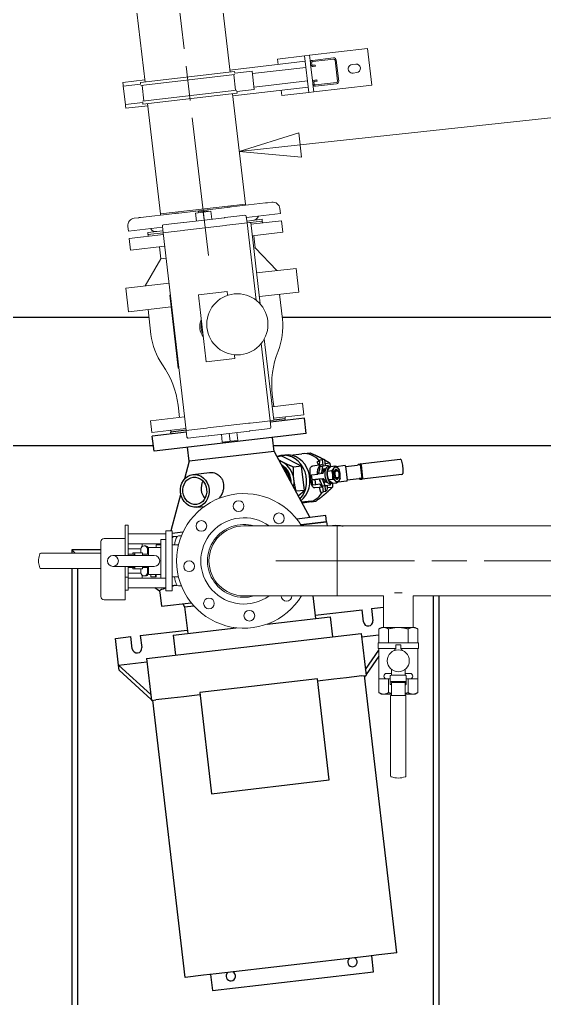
# Model space of a CAD drawing. Header units: millimetres. Extents: x -4172 to 126100, y -2 to 142133.
# Drawn here: x 91420 to 93562, y 7198 to 11197 of the extents above; entities that cross this region are included whole.
import ezdxf

# ---------------------------------------------------------------- set-up
doc = ezdxf.new("R2010")
doc.units = ezdxf.units.MM
doc.header["$LTSCALE"] = 100
doc.linetypes.add('CHAIN', pattern=[0.3543, 0.2362, -0.0295, 0.0591, -0.0295])
doc.layers.add('P_Biomass (BM)', color=150, linetype='Continuous', lineweight=18, true_color=0x007fff)
doc.layers.add('Symbol', color=7, linetype='Continuous', lineweight=18)
doc.layers.add('Visible', color=7, linetype='Continuous', lineweight=25)

# ---------------------------------------------------------------- blocks, each defined once
blk = doc.blocks.new('Balloon49')
at = {"layer": 'Symbol'}
for p, q in [((925.648, 106.845), (995.321, 114.383)), ((925.595, 107.342), (923.163, 106.576)), ((925.702, 106.348), (925.595, 107.342)), ((925.648, 106.845), (923.163, 106.576)), ((923.163, 106.576), (925.702, 106.348))]:
    blk.add_line(p, q, dxfattribs=at)
at = {"layer": 'Symbol', "flags": 128}
blk.add_lwpolyline([(925.595, 107.342), (923.163, 106.576), (925.702, 106.348), (925.595, 107.342)], dxfattribs=at)
at = {"layer": 'Symbol'}
blk.add_solid([(925.595, 107.342), (923.163, 106.576), (925.702, 106.348), (925.595, 107.342)], dxfattribs=at)

msp = doc.modelspace()

# ---------------------------------------------------------------- linework, layer by layer
at = {"layer": 'P_Biomass (BM)', "linetype": 'CHAIN', "ltscale": 23.990969}
for p, q in [((92025.98, 11639.68), (92196.79, 10174.6)), ((92465.47, 8985.16), (97315, 8985.16))]:
    msp.add_line(p, q, dxfattribs=at)
at = {"layer": 'P_Biomass (BM)'}
for p, q in [((92228.38, 11411.58), (92278.47, 10981.99)), ((91881.48, 11371.14), (91931.56, 10941.55)), ((92839.59, 11078.25), (92603.07, 11050.67)), ((92856.96, 10929.26), (92839.59, 11078.25)), ((92583.21, 11048.35), (92472.08, 11035.4)), ((92603.07, 11050.67), (92583.21, 11048.35)), ((92600.58, 10899.36), (92583.21, 11048.35)), ((92606.76, 11019.01), (92603.07, 11050.67)), ((92701.21, 11040.09), (92615.54, 11030.1)), ((92585.74, 11026.63), (92277.45, 10990.68)), ((92588.66, 11001.55), (92370.14, 10976.07)), ((92472.08, 11035.4), (92474.62, 11013.67)), ((92606.76, 11019.01), (92607.37, 11013.8)), ((92616.14, 10938.56), (92607.37, 11013.8)), ((92612.34, 11014.37), (92611.73, 11019.59)), ((92616.12, 11025.13), (92701.79, 11035.12)), ((92626.57, 11011), (92617.88, 11009.99)), ((92618.46, 11005.02), (92627.15, 11006.03)), ((92627.15, 11006.03), (92626.57, 11011)), ((92707.33, 11030.74), (92717.32, 10945.07)), ((92722.29, 10945.65), (92712.3, 11031.31)), ((92776.72, 11013.03), (92791.62, 11014.77)), ((91912.86, 10939.37), (92297.17, 10984.17)), ((91914.5, 10926.97), (92298.42, 10971.73)), ((92300.83, 10907.83), (92293.44, 10971.15)), ((92297.9, 10977.97), (92297.17, 10984.17)), ((92368.96, 10986.25), (92297.7, 10977.94)), ((92377.79, 10910.51), (92368.96, 10986.25)), ((92795.68, 10980), (92780.78, 10978.26)), ((91930.55, 10950.24), (91840.78, 10939.77)), ((91840.78, 10939.77), (91841.94, 10929.84)), ((91842.52, 10924.87), (91841.94, 10929.84)), ((91913.78, 10933.18), (91842.52, 10924.87)), ((91842.52, 10924.87), (91851.35, 10849.14)), ((91912.86, 10939.37), (91913.58, 10933.16)), ((91926.86, 10864.23), (91919.48, 10927.55)), ((92598.04, 10921.09), (92289.76, 10885.15)), ((92595.12, 10946.17), (92376.6, 10920.69)), ((92616.14, 10938.56), (92616.75, 10933.34)), ((92620.44, 10901.68), (92616.75, 10933.34)), ((92620.44, 10901.68), (92856.96, 10929.26)), ((92621.72, 10933.92), (92621.11, 10939.13)), ((92633.61, 10950.66), (92624.92, 10949.65)), ((92625.5, 10944.68), (92634.19, 10945.69)), ((92712.93, 10939.52), (92627.26, 10929.53)), ((92627.84, 10924.57), (92713.51, 10934.55)), ((92634.19, 10945.69), (92633.61, 10950.66)), ((91921.88, 10863.65), (92305.81, 10908.41)), ((91923.14, 10851.21), (92307.45, 10896.02)), ((92288.74, 10893.84), (92341.29, 10443.14)), ((92306.53, 10902.21), (92377.79, 10910.51)), ((92307.45, 10896.02), (92306.73, 10902.23)), ((92486.92, 10908.14), (92489.45, 10886.41)), ((92489.45, 10886.41), (92600.58, 10899.36)), ((92620.44, 10901.68), (92600.58, 10899.36)), ((91851.35, 10849.14), (91922.61, 10857.44)), ((91851.93, 10844.17), (91851.35, 10849.14)), ((91851.93, 10844.17), (91853.09, 10834.24)), ((91942.86, 10844.7), (91853.09, 10834.24)), ((91922.41, 10857.42), (91923.14, 10851.21)), ((91941.84, 10853.39), (91994.39, 10402.7)), ((92341.29, 10443.14), (91994.39, 10402.7)), ((91994.39, 10402.7), (92341.29, 10443.14)), ((92424.03, 10447.76), (92284.18, 10431.45)), ((92341.87, 10438.18), (92341.29, 10443.14)), ((92424.03, 10447.76), (92431.02, 10448.57)), ((92449.02, 10450.67), (92431.02, 10448.57)), ((92052.66, 10404.46), (91912.81, 10388.15)), ((91994.97, 10397.73), (91994.39, 10402.7)), ((92052.66, 10404.46), (92069.53, 10406.42)), ((92267.31, 10429.48), (92069.53, 10406.42)), ((92137.95, 10406.22), (92169.36, 10409.88)), ((92141.71, 10373.94), (92137.95, 10406.22)), ((92188.79, 10415.92), (92149.06, 10411.29)), ((92149.49, 10407.57), (92149.06, 10411.29)), ((92169.36, 10409.88), (92200.77, 10413.55)), ((92173.12, 10377.6), (92169.36, 10409.88)), ((92189.23, 10412.2), (92188.79, 10415.92)), ((92204.54, 10381.26), (92200.77, 10413.55)), ((92267.31, 10429.48), (92284.18, 10431.45)), ((92484.61, 10404.48), (92345.55, 10388.27)), ((92484.61, 10404.48), (92482.29, 10424.34)), ((91905.82, 10387.34), (91887.82, 10385.24)), ((91905.82, 10387.34), (91912.81, 10388.15)), ((92006.75, 10358.2), (92039.24, 10361.99)), ((92088.31, 10367.71), (92039.24, 10361.99)), ((92088.31, 10367.71), (92090.44, 10367.96)), ((92255.81, 10387.24), (92090.44, 10367.96)), ((92255.81, 10387.24), (92257.94, 10387.49)), ((92307, 10393.21), (92257.94, 10387.49)), ((92265.91, 10356.2), (92314.97, 10361.92)), ((92265.91, 10356.2), (92314.97, 10361.92)), ((92307, 10393.21), (92339.5, 10397)), ((92348.17, 10365.79), (92314.97, 10361.92)), ((92348.17, 10365.79), (92314.97, 10361.92)), ((92348.17, 10365.79), (92345.04, 10392.61)), ((92409.37, 10380.61), (92347.29, 10373.37)), ((92410.23, 10373.16), (92348.15, 10365.92)), ((92348.17, 10365.79), (92358.53, 10367)), ((92348.17, 10365.79), (92384.92, 10050.57)), ((92358.53, 10367), (92363.07, 10367.53)), ((92401.87, 10034.76), (92363.07, 10367.53)), ((92363.92, 10360.21), (92488.08, 10374.68)), ((92407.75, 10372.87), (92412.92, 10365.92)), ((92410.23, 10373.16), (92409.37, 10380.61)), ((92488.08, 10374.68), (92493.58, 10327.5)), ((91863.81, 10332.1), (91861.5, 10351.97)), ((92002.87, 10348.31), (91863.81, 10332.1)), ((91867.29, 10302.3), (92006.34, 10318.52)), ((91945.88, 10319.02), (91942.45, 10311.07)), ((92004.61, 10333.41), (91942.53, 10326.18)), ((91943.4, 10318.73), (91942.53, 10326.18)), ((92005.48, 10325.96), (91943.4, 10318.73)), ((92005.49, 10325.84), (92002.36, 10352.66)), ((92038.69, 10329.71), (92005.49, 10325.84)), ((92038.69, 10329.71), (92005.49, 10325.84)), ((92005.49, 10325.84), (92099.7, 9517.81)), ((92038.69, 10329.71), (92087.75, 10335.43)), ((92038.69, 10329.71), (92087.75, 10335.43)), ((92087.75, 10335.43), (92094.15, 10336.18)), ((92094.15, 10336.18), (92087.75, 10335.43)), ((92094.15, 10336.18), (92259.51, 10355.46)), ((92094.15, 10336.18), (92259.51, 10355.46)), ((92259.51, 10355.46), (92265.91, 10356.2)), ((92265.91, 10356.2), (92259.51, 10355.46)), ((92369.42, 10313.03), (92493.58, 10327.5)), ((91867.29, 10302.3), (91872.79, 10255.12)), ((92375.63, 10313.75), (92381.42, 10264.09)), ((91872.79, 10255.12), (92011.85, 10271.33)), ((91990.74, 10268.87), (91996.53, 10219.21)), ((92375.21, 10263.36), (92381.42, 10264.09)), ((92381.42, 10264.09), (92469.03, 10171.11)), ((91996.53, 10219.21), (91932.66, 10108.57)), ((91996.53, 10219.21), (92017.64, 10221.67)), ((92387.08, 10161.55), (92548.49, 10180.37)), ((92548.49, 10180.37), (92559.78, 10083.53)), ((91853.2, 10099.31), (92029.51, 10119.86)), ((91853.2, 10099.31), (91864.49, 10002.46)), ((92149.66, 10071.58), (92266.37, 10085.18)), ((92267.81, 10072.77), (92266.37, 10085.18)), ((92398.37, 10064.71), (92559.78, 10083.53)), ((92032.74, 10070.53), (92035.22, 10070.82)), ((92067.48, 9772.55), (92032.74, 10070.53)), ((92149.66, 10071.58), (92151.1, 10059.16)), ((92180.05, 9810.84), (92151.1, 10059.16)), ((92267.81, 10072.77), (92268.14, 10069.97)), ((92480.32, 10074.26), (92492.12, 9973.07)), ((91864.49, 10002.46), (92038.31, 10022.73)), ((91943.95, 10011.73), (91955.75, 9910.54)), ((92457.28, 9559.5), (92418.48, 9892.28)), ((92405.63, 9872.99), (92442.38, 9557.77)), ((92180.05, 9810.84), (92181.5, 9798.43)), ((92181.5, 9798.43), (92298.21, 9812.03)), ((92296.44, 9827.24), (92296.76, 9824.45)), ((92298.21, 9812.03), (92296.76, 9824.45)), ((92069.97, 9772.84), (92067.48, 9772.55)), ((92451.19, 9665.64), (92456.98, 9615.98)), ((92066.3, 9620.76), (92072.09, 9571.1)), ((92450.78, 9615.25), (92574.94, 9629.73)), ((92574.94, 9629.73), (92580.44, 9582.55)), ((91954.14, 9557.35), (92093.2, 9573.56)), ((92409.18, 9553.9), (92442.38, 9557.77)), ((92409.18, 9553.9), (92442.38, 9557.77)), ((92442.38, 9557.77), (92452.74, 9558.98)), ((92442.38, 9557.77), (92445.5, 9530.95)), ((92457.28, 9559.5), (92452.74, 9558.98)), ((92456.28, 9568.07), (92580.44, 9582.55)), ((92501.84, 9565.83), (92505.28, 9573.78)), ((91954.14, 9557.35), (91959.64, 9510.17)), ((91959.64, 9510.17), (92098.7, 9526.38)), ((92039.97, 9511.98), (92034.8, 9518.93)), ((92099.7, 9517.81), (92132.89, 9521.68)), ((92099.7, 9517.81), (92132.89, 9521.68)), ((92099.7, 9517.81), (92102.83, 9491)), ((92181.96, 9527.4), (92132.89, 9521.68)), ((92181.96, 9527.4), (92132.89, 9521.68)), ((92188.35, 9528.15), (92181.96, 9527.4)), ((92181.96, 9527.4), (92188.35, 9528.15)), ((92353.72, 9547.43), (92188.35, 9528.15)), ((92353.72, 9547.43), (92188.35, 9528.15)), ((92360.12, 9548.18), (92353.72, 9547.43)), ((92353.72, 9547.43), (92360.12, 9548.18)), ((92359.56, 9515.89), (92408.62, 9521.61)), ((92409.18, 9553.9), (92360.12, 9548.18)), ((92409.18, 9553.9), (92360.12, 9548.18)), ((92441.12, 9525.4), (92408.62, 9521.61)), ((92140.86, 9490.4), (92108.37, 9486.61)), ((92140.86, 9490.4), (92189.93, 9496.12)), ((92192.06, 9496.37), (92189.93, 9496.12)), ((92192.06, 9496.37), (92357.43, 9515.65)), ((92243.33, 9502.34), (92247.1, 9470.06)), ((92274.74, 9506.01), (92278.51, 9473.72)), ((92306.16, 9509.67), (92309.92, 9477.39)), ((92359.56, 9515.89), (92357.43, 9515.65)), ((92247.1, 9470.06), (92278.51, 9473.72)), ((92259.08, 9467.68), (92258.64, 9471.41)), ((92298.81, 9472.32), (92259.08, 9467.68)), ((92278.51, 9473.72), (92309.92, 9477.39)), ((92298.81, 9472.32), (92298.37, 9476.04)), ((91850.47, 9074.23), (91850.47, 9131)), ((91862.97, 9131), (91850.47, 9131)), ((91862.97, 9007.66), (91862.97, 9131)), ((92715.47, 9128.03), (92335.47, 9128.03)), ((92715.47, 9128.03), (92335.47, 9128.03)), ((92715.47, 9128.03), (94721.1, 9128.03)), ((92715.47, 9128.03), (92715.47, 8842.28)), ((92016.72, 9095.32), (91862.97, 9095.32)), ((92016.72, 8862.66), (92016.72, 9107.66)), ((92016.72, 9107.66), (92041.72, 9107.66)), ((92041.72, 8862.66), (92041.72, 9107.66)), ((92041.72, 9085.16), (92043.36, 9085.16)), ((92043.36, 9080.42), (92041.72, 9080.42)), ((92043.36, 9085.16), (92049.66, 9085.16)), ((92043.36, 9080.42), (92043.36, 9085.16)), ((92063.24, 9085.16), (92049.66, 9085.16)), ((92080.29, 9087.66), (92067.9, 9087.66)), ((91751.72, 8839.07), (91751.72, 9064.07)), ((91850.47, 9076.57), (91764.22, 9076.57)), ((91850.47, 9074.23), (91850.47, 9007.66)), ((91995.47, 9055.32), (91862.97, 9055.32)), ((91932.7, 9046.66), (91927.81, 9046.66)), ((91945.47, 9007.66), (91945.47, 9040.16)), ((91945.47, 9040.16), (91995.47, 9040.16)), ((91976.87, 9050.24), (91995.47, 9050.24)), ((91976.87, 9050.24), (91976.87, 9040.16)), ((91995.47, 8915), (91995.47, 9072.66)), ((91995.47, 9072.66), (92016.72, 9072.66)), ((92041.72, 9050.16), (92068.26, 9050.16)), ((91506.11, 9016.41), (91751.72, 9016.41)), ((91815.11, 9007.66), (91800.47, 9007.66)), ((91954.58, 9007.66), (91815.11, 9007.66)), ((91914.3, 9034.96), (91862.97, 9034.96)), ((91887.7, 9012.66), (91862.97, 9012.66)), ((91880.89, 9012.66), (91880.89, 9013.91)), ((91882.93, 9017.66), (91888.39, 9017.66)), ((91887.7, 9012.66), (91887.7, 9007.66)), ((91888.39, 9017.66), (91919.82, 9017.66)), ((91890.43, 9007.66), (91890.43, 9013.91)), ((91914.11, 9032.66), (91914.11, 9017.66)), ((91921.86, 9007.66), (91921.86, 9013.91)), ((91924.78, 9012.66), (91921.86, 9012.66)), ((91945.47, 9012.66), (91924.78, 9012.66)), ((91941.5, 9012.66), (91941.5, 9032.66)), ((91969.22, 9007.66), (91954.58, 9007.66)), ((91800.47, 8962.66), (91815.11, 8962.66)), ((91954.58, 8962.66), (91815.11, 8962.66)), ((91850.47, 8918.87), (91850.47, 8962.66)), ((91862.97, 8918.87), (91862.97, 8962.66)), ((91887.7, 8962.66), (91887.7, 8957.66)), ((91890.43, 8956.41), (91890.43, 8962.66)), ((91921.86, 8956.41), (91921.86, 8962.66)), ((91945.47, 8930.16), (91945.47, 8962.66)), ((91954.58, 8962.66), (91969.22, 8962.66)), ((91751.72, 8953.91), (91506.11, 8953.91)), ((91850.47, 8865.83), (91850.47, 8918.87)), ((91862.97, 8918.87), (91850.47, 8918.87)), ((91887.7, 8957.66), (91862.97, 8957.66)), ((91914.3, 8935.36), (91862.97, 8935.36)), ((91862.97, 8865.83), (91862.97, 8918.87)), ((91880.89, 8956.41), (91880.89, 8957.66)), ((91882.93, 8952.66), (91888.39, 8952.66)), ((91919.82, 8952.66), (91888.39, 8952.66)), ((91914.11, 8952.66), (91914.11, 8937.66)), ((91924.78, 8957.66), (91921.86, 8957.66)), ((91945.47, 8957.66), (91924.78, 8957.66)), ((91932.7, 8923.66), (91927.81, 8923.66)), ((91941.5, 8937.66), (91941.5, 8957.66)), ((91945.47, 8930.16), (91995.47, 8930.16)), ((91954.86, 8930.16), (91954.86, 8920.01)), ((91954.86, 8920.01), (91974.42, 8920.01)), ((91974.42, 8930.16), (91974.42, 8920.01)), ((91974.42, 8920.01), (91977.3, 8920.01)), ((91977.3, 8920.01), (91977.71, 8930.16)), ((92041.72, 8920.16), (92068.26, 8920.16)), ((92016.72, 8915), (91862.97, 8915)), ((92063.24, 8885.16), (92041.72, 8885.16)), ((92080.29, 8882.66), (92067.9, 8882.66)), ((91850.47, 8865.83), (91850.47, 8826.57)), ((91862.97, 8865.83), (91850.47, 8865.83)), ((92016.72, 8875), (91862.97, 8875)), ((92041.72, 8862.66), (92016.72, 8862.66)), ((92335.47, 8842.28), (92715.47, 8842.28)), ((92335.47, 8842.28), (92715.47, 8842.28)), ((92715.47, 8842.28), (92905.1, 8842.28)), ((92905.1, 8842.28), (92905.1, 8713.28)), ((92950.32, 8854.78), (92980.62, 8854.78)), ((93025.85, 8842.28), (93772.35, 8842.28)), ((93025.85, 8842.28), (93025.85, 8713.28)), ((91850.47, 8826.57), (91764.22, 8826.57)), ((92896.72, 8713.28), (92886.08, 8707.14)), ((92886.08, 8650.78), (92886.08, 8707.14)), ((92896.72, 8713.28), (92905.93, 8713.28)), ((92905.93, 8713.28), (92965.47, 8713.28)), ((92925.78, 8650.78), (92925.78, 8707.14)), ((92965.47, 8713.28), (93025.01, 8713.28)), ((93005.16, 8650.78), (93005.16, 8707.14)), ((93025.01, 8713.28), (93034.22, 8713.28)), ((93034.22, 8713.28), (93044.86, 8707.14)), ((93044.86, 8650.78), (93044.86, 8707.14)), ((92882.97, 8650.78), (93047.97, 8650.78)), ((92882.97, 8650.78), (92882.97, 8627.03)), ((92955.47, 8642.03), (92955.47, 8627.03)), ((92955.47, 8642.03), (92975.47, 8642.03)), ((92975.47, 8627.03), (92975.47, 8642.03)), ((93047.97, 8650.78), (93047.97, 8627.03)), ((92882.97, 8627.03), (92955.47, 8627.03)), ((92885.47, 8627.03), (92885.47, 8503.28)), ((92948.38, 8618.66), (92955.47, 8627.03)), ((92975.47, 8627.03), (92982.56, 8618.66)), ((92975.47, 8627.03), (93047.97, 8627.03)), ((93045.47, 8627.03), (93045.47, 8503.28)), ((92937.97, 8525.78), (92917.97, 8525.78)), ((92994.22, 8518.37), (92936.72, 8518.37)), ((92937.97, 8541.41), (92937.97, 8520.14)), ((92937.97, 8520.14), (92937.97, 8518.37)), ((92992.97, 8541.41), (92992.97, 8520.14)), ((93012.97, 8525.78), (92992.97, 8525.78)), ((92992.97, 8520.14), (92992.97, 8518.37)), ((92917.97, 8503.28), (92885.47, 8503.28)), ((92886.08, 8503.28), (92886.08, 8446.92)), ((92917.97, 8503.28), (92932.97, 8503.28)), ((92925.78, 8503.28), (92925.78, 8446.92)), ((92932.97, 8489.2), (92932.97, 8515.72)), ((92932.97, 8482.13), (92932.97, 8489.2)), ((92994.22, 8491.86), (92936.72, 8491.86)), ((92937.97, 8479.48), (92936.72, 8479.48)), ((92937.97, 8488.32), (92992.97, 8488.32)), ((92937.97, 8488.32), (92937.97, 8451.43)), ((92992.97, 8488.32), (92992.97, 8451.43)), ((92994.22, 8479.48), (92992.97, 8479.48)), ((92997.97, 8515.72), (92997.97, 8489.2)), ((92997.97, 8503.28), (93012.97, 8503.28)), ((92997.97, 8482.13), (92997.97, 8489.2)), ((93005.16, 8503.28), (93005.16, 8446.92)), ((93045.47, 8503.28), (93012.97, 8503.28)), ((93044.86, 8503.28), (93044.86, 8446.92)), ((92896.72, 8440.78), (92886.08, 8446.92)), ((92896.72, 8440.78), (92905.93, 8440.78)), ((92905.93, 8440.78), (92937.97, 8440.78)), ((92937.97, 8440.82), (92937.97, 8451.43)), ((92937.97, 8440.82), (92937.97, 8435.82)), ((92992.97, 8440.82), (92992.97, 8451.43)), ((92992.97, 8440.82), (92992.97, 8435.82)), ((92992.97, 8440.78), (93025.01, 8440.78)), ((93025.01, 8440.78), (93034.22, 8440.78)), ((93034.22, 8440.78), (93044.86, 8446.92)), ((92934.22, 8107.01), (92934.22, 8435.82)), ((92937.97, 8435.82), (92934.22, 8435.82)), ((92992.97, 8435.82), (92937.97, 8435.82)), ((92996.72, 8435.82), (92992.97, 8435.82)), ((92996.72, 8435.82), (92996.72, 8107.01))]:
    msp.add_line(p, q, dxfattribs=at)
for centre, radius in [((92308.49, 9951.66), 125), ((92313.55, 9209.09), 21.87), ((92478.31, 9159), 21.87), ((92161.63, 9128), 21.87), ((91800.47, 8985.16), 22.5), ((92111.54, 8963.24), 21.87), ((92192.63, 8811.32), 21.87), ((92357.39, 8761.23), 21.87), ((92965.47, 8577.03), 45)]:
    msp.add_circle(centre, radius, dxfattribs=at)
for centre, radius, start, end in [((92702.36, 11030.16), 10, 6.65015, 96.65015), ((92616.69, 11020.17), 10, 96.65015, 186.65015), ((92617.3, 11014.95), 10, 186.65015, 276.65015), ((92616.69, 11020.17), 5, 96.65015, 186.65015), ((92617.3, 11014.95), 5, 186.65015, 276.65015), ((92702.36, 11030.16), 5, 6.65015, 96.65015), ((92778.75, 10995.65), 17.5, 96.65015, 276.65015), ((92793.65, 10997.38), 17.5, 276.65015, 96.65015), ((92626.08, 10939.71), 10, 96.65015, 186.65015), ((92626.68, 10934.5), 10, 186.65015, 276.65015), ((92626.08, 10939.71), 5, 96.65015, 186.65015), ((92626.68, 10934.5), 5, 186.65015, 276.65015), ((92712.35, 10944.49), 5, 276.65015, 6.65015), ((92712.35, 10944.49), 10, 276.65015, 6.65015), ((92452.49, 10420.87), 30, 6.65015, 96.65015), ((91891.29, 10355.44), 30, 96.65015, 186.65015), ((92007.33, 10353.24), 5, 96.65015, 186.65015), ((92340.08, 10392.03), 5, 6.65015, 96.65015), ((92368.93, 10403.58), 27.5, 276.65015, 339.61446), ((91976.59, 10357.83), 27.5, 213.68584, 276.65015), ((92223.93, 9941.8), 68.75, 155.35971, 217.9406), ((92223.93, 9941.8), 63.75, 163.80664, 209.49366), ((92223.93, 9941.8), 270, 338.18561, 6.65015), ((92223.93, 9941.8), 270, 186.65015, 215.11469), ((92809.52, 9707.42), 360.75, 158.18561, 186.65015), ((91707.98, 9578.99), 360.75, 6.65015, 35.11469), ((92440.54, 9530.37), 5, 276.65015, 6.65015), ((92107.79, 9491.57), 5, 186.65015, 276.65015), ((92335.47, 8985.16), 275, 31.30177, 328.69823), ((92335.47, 8985.16), 176.25, 54.15834, 305.84166), ((92335.47, 8985.16), 148.75, 73.84329, 286.15671), ((92335.47, 8985.16), 142.87, 90, 270), ((92335.47, 8985.16), 142.87, 90, 270), ((91764.22, 9064.07), 12.5, 90, 180), ((91506.11, 9012.66), 3.75, 89.99987, 158.33782), ((91969.22, 8985.16), 22.5, 270, 90), ((91506.11, 8957.66), 3.75, 201.66192, 269.99987), ((91764.22, 8839.07), 12.5, 180, 270), ((92509.31, 8842.32), 21.87, 180.08889, 359.91111), ((92917.97, 8514.53), 11.25, 90, 270), ((93012.97, 8514.53), 11.25, 270, 90), ((92937.97, 8107.01), 3.75, 180, 247.90377), ((92965.47, 8174.75), 76.86, 247.90377, 292.09623), ((92992.97, 8107.01), 3.75, 292.09623, 0)]:
    msp.add_arc(centre, radius, start, end, dxfattribs=at)
for centre, major_axis, ratio, start_param, end_param in [((92049.66, 8985.16), (0, 100), 0.2070786, 0, 0.3090957), ((92067.9, 8985.16), (0, 102.5), 0.2070786, 0, 0.8839004), ((91927.81, 9032.66), (0, 14), 0.9783243, 4.712389, 7.8539816), ((91935.34, 8985.16), (0, -100), 0.2070786, 3.9348142, 4.0973695), ((91882.93, 9013.91), (0, 3.75), 0.545353, 0, 1.5707963), ((91888.39, 9013.91), (0, 3.75), 0.545353, 4.712389, 6.2831853), ((91919.82, 9013.91), (0, 3.75), 0.545353, 4.712389, 6.2831853), ((91962.73, 8985.16), (0, -100), 0.2070786, 4.2174249, 4.4337993), ((91882.93, 8956.41), (0, -3.75), 0.545353, 4.712389, 6.2831853), ((91888.39, 8956.41), (0, -3.75), 0.545353, 0, 1.5707963), ((91927.81, 8937.66), (0, -14), 0.9783243, 4.712389, 7.8539816), ((91935.34, 8985.16), (0, -100), 0.2070786, 5.3274084, 5.4899898), ((91919.82, 8956.41), (0, -3.75), 0.545353, 0, 1.5707963), ((91962.73, 8985.16), (0, -100), 0.2070786, 4.9909787, 5.207353), ((92067.9, 8985.16), (0, -102.5), 0.2070786, 5.399301, 6.2831853), ((92936.72, 8515.72), (-3.75, 0), 0.7071068, 4.712389, 6.2831853), ((92994.22, 8515.72), (3.75, 0), 0.7071068, 0, 1.5707963), ((92936.72, 8489.2), (-3.75, 0), 0.7071068, 4.712389, 6.2831853), ((92936.72, 8482.13), (-3.75, 0), 0.7071068, 0, 1.5707963), ((92994.22, 8489.2), (3.75, 0), 0.7071068, 0, 1.5707963), ((92994.22, 8482.13), (3.75, 0), 0.7071068, 4.712389, 6.2831853)]:
    msp.add_ellipse(centre, major_axis=major_axis, ratio=ratio, start_param=start_param, end_param=end_param, dxfattribs=at)
for points, knots in [([(92431.02, 10448.57), (92431.02, 10448.57), (92431.02, 10448.57), (92431.1, 10448.58), (92430.79, 10448.5), (92429.4, 10448.32), (92428.38, 10448.21), (92426.17, 10447.99), (92425.15, 10447.89), (92424.03, 10447.76)], [-2.35538518, -2.35538518, -2.35538518, -2.35538518, -2.34888191, -2.34888191, -2.04388778, -2.04388778, -1.75433311, -1.75433311, -1.56067003, -1.56067003, -1.56067003, -1.56067003]), ([(92069.53, 10406.42), (92069.48, 10406.42), (92069.43, 10406.41), (92066.96, 10406.12), (92064.56, 10405.8), (92060.05, 10405.25), (92057.98, 10405.02), (92054.85, 10404.7), (92053.7, 10404.58), (92052.66, 10404.46)], [-2.35538518, -2.35538518, -2.35538518, -2.35538518, -2.34888191, -2.34888191, -2.04388778, -2.04388778, -1.75433311, -1.75433311, -1.56067003, -1.56067003, -1.56067003, -1.56067003]), ([(92284.18, 10431.45), (92284.14, 10431.45), (92284.11, 10431.44), (92282.43, 10431.24), (92280.5, 10430.98), (92276.33, 10430.47), (92274.15, 10430.23), (92270.37, 10429.82), (92268.83, 10429.66), (92267.31, 10429.48)], [-2.3553859, -2.3553859, -2.3553859, -2.3553859, -2.34903119, -2.34903119, -2.04397145, -2.04397145, -1.75435964, -1.75435964, -1.56067004, -1.56067004, -1.56067004, -1.56067004]), ([(91912.81, 10388.15), (91912.77, 10388.15), (91912.74, 10388.14), (91910.94, 10387.93), (91909.46, 10387.72), (91907.26, 10387.44), (91906.51, 10387.36), (91905.86, 10387.32), (91905.76, 10387.33), (91905.82, 10387.34)], [-2.3553859, -2.3553859, -2.3553859, -2.3553859, -2.34903119, -2.34903119, -2.04397145, -2.04397145, -1.75435964, -1.75435964, -1.56067004, -1.56067004, -1.56067004, -1.56067004]), ([(91944.51, 9032.66), (91944.71, 9034.5), (91944.57, 9036.44), (91943.53, 9039.99), (91942.63, 9041.61), (91940.5, 9043.97), (91939.2, 9044.96), (91936.17, 9046.31), (91934.43, 9046.66), (91932.7, 9046.66)], [-0.92501443, -0.92501443, -0.92501443, -0.92501443, -0.67414736, -0.67414736, -0.42328028, -0.42328028, -0.21164014, -0.21164014, 0, 0, 0, 0]), ([(91502.63, 8956.28), (91501.17, 8959.94), (91500, 8963.71), (91498.23, 8971.4), (91497.63, 8975.31), (91497.04, 8983.18), (91497.04, 8987.14), (91497.63, 8995.01), (91498.23, 8998.93), (91500, 9006.61), (91501.17, 9010.39), (91502.63, 9014.05)], [5.89753338, 5.89753338, 5.89753338, 5.89753338, 6.05179415, 6.05179415, 6.20605492, 6.20605492, 6.36031569, 6.36031569, 6.51457646, 6.51457646, 6.66883724, 6.66883724, 6.66883724, 6.66883724]), ([(91944.51, 8937.66), (91944.71, 8935.82), (91944.57, 8933.88), (91943.53, 8930.33), (91942.63, 8928.71), (91940.5, 8926.34), (91939.2, 8925.36), (91936.17, 8924.01), (91934.43, 8923.66), (91932.7, 8923.66)], [-2.73692001, -2.73692001, -2.73692001, -2.73692001, -2.48605294, -2.48605294, -2.23518586, -2.23518586, -2.02354572, -2.02354572, -1.81190558, -1.81190558, -1.81190558, -1.81190558])]:
    msp.add_open_spline(points, degree=3, knots=knots, dxfattribs=at)
for points, weights in [([(92886.08, 8707.14), (92896.72, 8713.28), (92905.93, 8713.28)], [1.68820457608, 1.81878765449, 1.81878765449]), ([(92905.93, 8713.28), (92915.14, 8713.28), (92925.78, 8707.14)], [1.81878765449, 1.81878765449, 1.68820457608]), ([(92925.78, 8707.14), (92947.05, 8713.28), (92965.47, 8713.28)], [1.68820457608, 1.81878765449, 1.81878765449]), ([(92965.47, 8713.28), (92983.89, 8713.28), (93005.16, 8707.14)], [1.81878765449, 1.81878765449, 1.68820457608]), ([(93005.16, 8707.14), (93015.8, 8713.28), (93025.01, 8713.28)], [1.68820457608, 1.81878765449, 1.81878765449]), ([(93025.01, 8713.28), (93034.22, 8713.28), (93044.86, 8707.14)], [1.81878765449, 1.81878765449, 1.68820457608]), ([(92905.93, 8440.78), (92896.72, 8440.78), (92886.08, 8446.92)], [1.81878765449, 1.81878765449, 1.68820457608]), ([(92925.78, 8446.92), (92915.14, 8440.78), (92905.93, 8440.78)], [1.68820457608, 1.81878765449, 1.81878765449]), ([(92937.97, 8443.84), (92932.09, 8445.1), (92925.78, 8446.92)], [1.7513324904, 1.72493402919, 1.68820457608]), ([(93005.16, 8446.92), (92998.85, 8445.1), (92992.97, 8443.84)], [1.68820457608, 1.72493402919, 1.7513324904]), ([(93025.01, 8440.78), (93015.8, 8440.78), (93005.16, 8446.92)], [1.81878765449, 1.81878765449, 1.68820457608]), ([(93044.86, 8446.92), (93034.22, 8440.78), (93025.01, 8440.78)], [1.68820457608, 1.81878765449, 1.81878765449])]:
    msp.add_rational_spline(points, weights, degree=2, dxfattribs=at)
at = {"layer": 'Visible'}
for p, q in [((89256.48, 9980.54), (91947.59, 9980.54)), ((92491.25, 9980.54), (94320, 9980.54)), ((92582.17, 9567.65), (92443.12, 9551.44)), ((92504.33, 9566.12), (92457.15, 9560.62)), ((92505.2, 9558.67), (92504.33, 9566.12)), ((92589.41, 9505.57), (92582.17, 9567.65)), ((92099.57, 9518.93), (92037.49, 9511.69)), ((92100.44, 9511.48), (91961.38, 9495.27)), ((91968.62, 9433.19), (91961.38, 9495.27)), ((92589.41, 9505.57), (91968.62, 9433.19)), ((92038.36, 9504.24), (92037.49, 9511.69)), ((92459.12, 9432.49), (92452.46, 9489.6)), ((91966.01, 9455.54), (89385.47, 9455.54)), ((92112.22, 9392.04), (92105.56, 9449.16)), ((94320, 9455.54), (92456.44, 9455.54)), ((92459.12, 9432.49), (92112.22, 9392.04)), ((92459.12, 9432.49), (92604.24, 9162.48)), ((92490.71, 9413.11), (92470.79, 9410.79)), ((92490.37, 9416), (92504.15, 9417.6)), ((92570.66, 9372.3), (92490.71, 9413.11)), ((92523.79, 9417.38), (92571.73, 9422.97)), ((92579.53, 9423.47), (92605.2, 9426.46)), ((92655.97, 9397.7), (92644.02, 9396.31)), ((92665.91, 9398.86), (92655.97, 9397.7)), ((92658.51, 9375.93), (92655.97, 9397.7)), ((92668.82, 9373.88), (92665.91, 9398.86)), ((92809.84, 9381.51), (92973.14, 9400.55)), ((92112.22, 9392.04), (92093.05, 9320.26)), ((92570.66, 9372.3), (92537.24, 9368.4)), ((92582.2, 9273.37), (92570.66, 9372.3)), ((92652.1, 9376.96), (92614.94, 9372.63)), ((92637.07, 9391.82), (92643.83, 9392.61)), ((92645.51, 9371.16), (92640.38, 9340.36)), ((92644.02, 9396.31), (92642.96, 9375.9)), ((92645.51, 9371.16), (92656.26, 9372.41)), ((92650.68, 9341.56), (92658.91, 9360.14)), ((92656.26, 9372.41), (92651.4, 9343.19)), ((92679.2, 9375.09), (92656.26, 9372.41)), ((92657.13, 9342.31), (92665.36, 9360.89)), ((92665.36, 9360.89), (92658.91, 9360.14)), ((92665.36, 9360.89), (92669.18, 9361.34)), ((92667.69, 9383.61), (92685.16, 9385.65)), ((92679.06, 9370.04), (92687.67, 9371.04)), ((92681.21, 9370.29), (92679.2, 9375.09)), ((92690.01, 9370.95), (92706.91, 9372.92)), ((92712.45, 9371.41), (92709.96, 9371.12)), ((92712.45, 9371.41), (92748.43, 9375.61)), ((92749.83, 9372), (92756.49, 9314.88)), ((92749.98, 9370.76), (92798.75, 9376.44)), ((92807.8, 9377.5), (92798.75, 9376.44)), ((92803.39, 9380.76), (92809.84, 9381.51)), ((92807.8, 9377.5), (92810.28, 9377.79)), ((92810.28, 9377.79), (92816.65, 9323.16)), ((92813.5, 9378.16), (92819.87, 9323.53)), ((92126.91, 9338.38), (92194.5, 9346.26)), ((92610.97, 9336.93), (92636.78, 9339.94)), ((92613.29, 9317.06), (92610.97, 9336.93)), ((92613.29, 9317.06), (92639.09, 9320.07)), ((92657.13, 9342.31), (92636.78, 9339.94)), ((92639.09, 9320.07), (92659.44, 9322.45)), ((92642.7, 9320.49), (92654.78, 9291.7)), ((92665.28, 9305.51), (92652.99, 9321.69)), ((92654.07, 9320.27), (92665.53, 9292.95)), ((92671.73, 9306.26), (92659.44, 9322.45)), ((92677.12, 9352.01), (92694.01, 9353.98)), ((92681.13, 9317.61), (92698.03, 9319.57)), ((92720.01, 9352.16), (92707.84, 9350.74)), ((92710.74, 9325.91), (92722.91, 9327.33)), ((92756.34, 9316.13), (92805.12, 9321.81)), ((92814.16, 9322.87), (92805.12, 9321.81)), ((92810.63, 9318.68), (92817.08, 9319.43)), ((92814.16, 9322.87), (92816.65, 9323.16)), ((92980.38, 9338.47), (92817.08, 9319.43)), ((92626.4, 9316.08), (92614.45, 9314.68)), ((92616.77, 9294.82), (92614.45, 9314.68)), ((92628.72, 9296.21), (92616.77, 9294.82)), ((92642.24, 9285.2), (92625.36, 9283.24)), ((92637.29, 9317.35), (92626.4, 9316.08)), ((92628.72, 9296.21), (92626.4, 9316.08)), ((92645.62, 9298.18), (92628.72, 9296.21)), ((92641.88, 9286.3), (92657.43, 9288.11)), ((92641.88, 9286.3), (92648.56, 9265.72)), ((92654.78, 9291.7), (92665.53, 9292.95)), ((92659.88, 9267.04), (92657.43, 9288.11)), ((92671.73, 9306.26), (92665.28, 9305.51)), ((92665.53, 9292.95), (92688.47, 9295.63)), ((92669.81, 9268.2), (92667.36, 9289.27)), ((92671.73, 9306.26), (92675.55, 9306.71)), ((92676.99, 9286.74), (92676.12, 9294.19)), ((92677.16, 9284.45), (92696.7, 9286.72)), ((92694.4, 9301.46), (92685.79, 9300.46)), ((92688.47, 9295.63), (92689.34, 9300.87)), ((92694.17, 9304.45), (92694.4, 9301.46)), ((92697.12, 9301.78), (92694.4, 9301.46)), ((92696.97, 9302.75), (92697.12, 9301.78)), ((92698.04, 9302.14), (92714.93, 9304.11)), ((92719.98, 9306.85), (92717.48, 9306.56)), ((92755.96, 9311.05), (92719.98, 9306.85)), ((92077.18, 9260.88), (92036.26, 9107.66)), ((92582.2, 9273.37), (92548.78, 9269.48)), ((92556.41, 9251.47), (92582.2, 9273.37)), ((92648.56, 9265.72), (92659.88, 9267.04)), ((92669.81, 9268.2), (92659.88, 9267.04)), ((92669.4, 9271.76), (92671.65, 9272.02)), ((92142.55, 9204.29), (92174.32, 9208)), ((92570.01, 9226.18), (92610.58, 9230.91)), ((92611.13, 9226.2), (92572.42, 9221.69)), ((92610.58, 9230.91), (92611.13, 9226.2)), ((92611.08, 9226.61), (92628.27, 9228.61)), ((92670.05, 9170.15), (92550.77, 9156.24)), ((92672.94, 9145.32), (92670.05, 9170.15)), ((92567.35, 9133.01), (92672.94, 9145.32)), ((92672.94, 9145.32), (92567.35, 9133.01)), ((92672.94, 9145.32), (92674.96, 9128.03)), ((92708.52, 9129.33), (92697.4, 9128.03)), ((92086.58, 9102.12), (92041.72, 9096.89)), ((91646.62, 9016.41), (91632.5, 9030.54)), ((91632.5, 9030.54), (91632.5, 9016.41)), ((91751.72, 9030.54), (91632.5, 9030.54)), ((91632.5, 8953.91), (91632.5, 7077.32)), ((91657.5, 7077.32), (91657.5, 8953.91)), ((91991.33, 8862.51), (91993.2, 8844.58)), ((91993.2, 8844.58), (91998.41, 8799.88)), ((92616.41, 8842.28), (92627.18, 8749.86)), ((93107.5, 8842.28), (93107.5, 7077.32)), ((93132.5, 7077.32), (93132.5, 8842.28)), ((91998.41, 8799.88), (92120.17, 8814.07)), ((92093.12, 8797.08), (92087.27, 8810.24)), ((92093.12, 8797.08), (92130.81, 8801.47)), ((92093.12, 8797.08), (92105.71, 8689.06)), ((92625.59, 8763.52), (92817.42, 8785.88)), ((92823.21, 8736.22), (92817.42, 8785.88)), ((92855.9, 8790.37), (92905.1, 8796.1)), ((92855.9, 8790.37), (92861.7, 8740.7)), ((92429.81, 8726.85), (92686.78, 8756.81)), ((92686.78, 8756.81), (92696.33, 8674.86)), ((91912.3, 8680.35), (92104.12, 8702.72)), ((91912.3, 8680.35), (91918.09, 8630.69)), ((91937.72, 8586.41), (92814.28, 8688.61)), ((92046.12, 8682.11), (92303.09, 8712.07)), ((92046.12, 8682.11), (92055.67, 8600.17)), ((92814.28, 8688.61), (92834.26, 8517.27)), ((92815.88, 8674.96), (92886.08, 8683.15)), ((91811.11, 8668.55), (91873.81, 8675.86)), ((91823.85, 8559.3), (91811.11, 8668.55)), ((91879.6, 8626.2), (91873.81, 8675.86)), ((92831.42, 8541.63), (92885.47, 8621.03)), ((91823.85, 8559.3), (91939.31, 8572.76)), ((91823.85, 8559.3), (91954.86, 8439.43)), ((91826.31, 8538.16), (91823.85, 8559.3)), ((91937.72, 8586.41), (91957.7, 8415.07)), ((92885.47, 8596.27), (92833.88, 8520.49)), ((91957.32, 8418.29), (91826.31, 8538.16)), ((92635.14, 8503.5), (92154.65, 8447.48)), ((92683.35, 8090.05), (92635.14, 8503.5)), ((92702.39, 8501.9), (92636.23, 8494.19)), ((92753.78, 8507.89), (92702.39, 8501.9)), ((92816.66, 8515.22), (92753.78, 8507.89)), ((92816.66, 8515.22), (92834.26, 8517.27)), ((92960.07, 7384.22), (92828.05, 8516.55)), ((92831.47, 8516.95), (92828.51, 8512.6)), ((92155.73, 8438.16), (92089.57, 8430.45)), ((92154.65, 8447.48), (92202.85, 8034.03)), ((91957.7, 8415.07), (91975.3, 8417.13)), ((91964.37, 8411.85), (91960.49, 8415.4)), ((92095.93, 7283.47), (91963.91, 8415.8)), ((92038.18, 8424.46), (91975.3, 8417.13)), ((92089.57, 8430.45), (92038.18, 8424.46)), ((92202.85, 8034.03), (92683.35, 8090.05)), ((92834.41, 7369.57), (92221.59, 7298.12)), ((92885.8, 7375.56), (92834.41, 7369.57)), ((92864.69, 7306.4), (92857.02, 7372.21)), ((92960.07, 7384.22), (92885.8, 7375.56)), ((92170.2, 7292.13), (92095.93, 7283.47)), ((92221.59, 7298.12), (92170.2, 7292.13)), ((92198.98, 7295.48), (92206.65, 7229.68)), ((92206.65, 7229.68), (92864.69, 7306.4))]:
    msp.add_line(p, q, dxfattribs=at)
for centre, radius, start, end in [((92973.58, 9396.83), 3.75, 18.12475, 96.65015), ((92979.95, 9342.2), 3.75, 276.65015, 355.17556), ((92842.45, 8738.46), 19.38, 186.65015, 6.65015), ((91898.84, 8628.44), 19.38, 186.65015, 6.65015), ((92778.2, 7346.66), 19.38, 129.64604, 63.65427), ((92281.56, 7288.75), 19.38, 129.64604, 63.65427)]:
    msp.add_arc(centre, radius, start, end, dxfattribs=at)
for centre, major_axis, ratio, start_param, end_param in [((92502.24, 9314.19), (-11.87, 101.81), 0.8660254, 3.7705125, 6.5121182), ((92516.02, 9315.79), (-11.87, 101.81), 0.8660254, 3.6270644, 6.2831853), ((92583.31, 9323.64), (-11.58, 99.33), 0.8660254, 5.3776422, 6.2831853), ((92464.99, 9309.84), (-9.99, 85.67), 0.8660254, 5.7595865, 5.9469451), ((92464.99, 9309.84), (-8.42, 72.18), 0.8660254, 4.5356256, 5.7470051), ((92513.03, 9315.44), (-7.24, 62.08), 0.8660254, 0.2525599, 0.2851753), ((92464.99, 9309.84), (9.99, -85.67), 0.8660254, 1.5707963, 2.6179939), ((92464.99, 9309.84), (7.82, -67.05), 0.8660254, 1.5155533, 2.483892), ((92657.31, 9332.27), (-5.21, 44.7), 0.5, 6.0017052, 7.6298885), ((92657.31, 9332.27), (-4.05, 34.76), 0.5, 0.6669463, 1.2810446), ((92569.41, 9322.02), (-11.58, 99.33), 0.8660254, 5.1791543, 5.207353), ((92683.12, 9335.27), (-4.05, 34.76), 0.5, 0.6669463, 2.4746463), ((92683.12, 9335.27), (-4.05, 34.76), 0.5, 0, 0.6669463), ((92691.72, 9336.28), (-4.05, 34.76), 0.5, 6.1398377, 9.3462381), ((92713.22, 9338.78), (3.47, -29.8), 0.5, 3.6651914, 4.712389), ((92713.22, 9338.78), (-3.47, 29.8), 0.5, 5.7595865, 6.8067841), ((92713.22, 9338.78), (-2.32, 19.87), 0.5, 5.3875205, 7.1788501), ((92711.72, 9338.61), (-2.03, 17.38), 0.5, 5.5079919, 7.0583787), ((92712.89, 9367.69), (-0.43, 3.72), 0.258819, 4.9348645, 6.2831853), ((92713.22, 9338.78), (-3.47, 29.8), 0.5, 4.712389, 5.7595865), ((92748.87, 9371.88), (-0.43, 3.72), 0.258819, 4.712389, 6.2831853), ((92803.83, 9377.03), (-0.43, 3.72), 0.8660254, 0, 1.5707963), ((92810.28, 9377.79), (-0.43, 3.72), 0.8660254, 4.712389, 6.2831853), ((92572.52, 9322.38), (7.24, -62.08), 0.8660254, 4.2899701, 4.4231628), ((92464.99, 9309.84), (9.99, -85.67), 0.8660254, 1.1940929, 1.5707963), ((92657.31, 9332.27), (-5.21, 44.7), 0.5, 1.7948894, 1.8522764), ((92657.31, 9332.27), (-4.05, 34.76), 0.5, 1.860548, 2.4746463), ((92713.22, 9338.78), (3.47, -29.8), 0.5, 4.712389, 5.7595865), ((92713.22, 9338.78), (-2.32, 19.87), 0.5, 0.8956648, 2.2459279), ((92715.38, 9339.04), (-2.03, 17.38), 0.5, 0.7751934, 2.3663993), ((92713.22, 9338.78), (2.32, -19.87), 0.5, 5.3875205, 7.1788501), ((92711.72, 9338.61), (2.03, -17.38), 0.5, 5.5079919, 7.0583787), ((92715.38, 9339.04), (2.03, -17.38), 0.5, 0.7751934, 2.3663993), ((92713.22, 9338.78), (-3.47, 29.8), 0.5, 3.6651914, 4.712389), ((92810.2, 9322.4), (0.43, -3.72), 0.8660254, 4.712389, 6.2831853), ((92816.65, 9323.16), (0.43, -3.72), 0.8660254, 0, 1.5707963), ((92209.22, 9280.02), (6.49, -55.68), 0.8660254, 4.0243, 5.4004779), ((92657.31, 9332.27), (5.21, -44.7), 0.5, 5.5193988, 6.0590922), ((92657.31, 9332.27), (5.21, -44.7), 0.5, 0.2240931, 0.4758822), ((92670.03, 9285.93), (1.62, -13.91), 0.5, 5.9530439, 7.8539816), ((92683.12, 9335.27), (4.05, -34.76), 0.5, 5.616239, 6.2046455), ((92691.72, 9336.28), (4.05, -34.76), 0.5, 0.0785398, 0.1433476), ((92713.22, 9338.78), (3.47, -29.8), 0.5, 5.7595865, 6.8067841), ((92719.55, 9310.58), (0.43, -3.72), 0.258819, 0, 1.3483208), ((92755.53, 9314.77), (0.43, -3.72), 0.258819, 0, 1.5707963), ((92583.31, 9323.64), (11.58, -99.33), 0.8660254, 0.1898357, 0.8621516)]:
    msp.add_ellipse(centre, major_axis=major_axis, ratio=ratio, start_param=start_param, end_param=end_param, dxfattribs=at)
for major_axis in [(7.82, -67.05), (6.49, -55.68)]:
    msp.add_ellipse((92134.73, 9271.34), major_axis=major_axis, ratio=0.8660254, dxfattribs=at)
for points, weights in [([(92605.2, 9426.46), (92630.45, 9415.97), (92649.01, 9406.5)], [1.65050105335, 1.77816775413, 1.77816775413]), ([(92649.01, 9406.5), (92656.58, 9402.63), (92663.74, 9398.61)], [1.77816775413, 1.77816775413, 1.7569106363]), ([(92493.44, 9388.36), (92485.78, 9392.27), (92478.55, 9396.34)], [1.77816775413, 1.77816775413, 1.75644192854]), ([(92537.24, 9368.4), (92511.99, 9378.89), (92493.44, 9388.36)], [1.65050105335, 1.77816775413, 1.77816775413]), ([(92539.18, 9318.49), (92536.51, 9341.45), (92537.24, 9368.4)], [1.77816775413, 1.77816775413, 1.65050105335]), ([(92666.09, 9397.27), (92675.59, 9391.84), (92685.16, 9385.65)], [1.74942371409, 1.7175900622, 1.65050105335]), ([(92677.12, 9352.01), (92678.27, 9356.82), (92681.26, 9361.21)], [1.66506350946, 1.79385662014, 1.79385662014]), ([(92681.26, 9361.21), (92684.25, 9365.61), (92690.01, 9370.95)], [1.79385662014, 1.79385662014, 1.66506350946]), ([(92685.16, 9385.65), (92687.15, 9378.14), (92688.76, 9371.1)], [1.65050105335, 1.6853449553, 1.71067895767]), ([(92694.01, 9353.98), (92699.77, 9359.33), (92702.77, 9363.72)], [1.66506350946, 1.79385662014, 1.79385662014]), ([(92702.77, 9363.72), (92705.76, 9368.12), (92706.91, 9372.92)], [1.79385662014, 1.79385662014, 1.66506350946]), ([(92706.91, 9372.92), (92713.74, 9369.05), (92717.67, 9365.46)], [1.66506350946, 1.79385662014, 1.79385662014]), ([(92717.67, 9365.46), (92721.59, 9361.87), (92723.81, 9357.46)], [1.79385662014, 1.79385662014, 1.66506350946]), ([(92548.78, 9269.48), (92541.86, 9295.54), (92539.18, 9318.49)], [1.65050105335, 1.77816775413, 1.77816775413]), ([(92676.82, 9334.54), (92675.89, 9342.52), (92677.12, 9352.01)], [1.79385662014, 1.79385662014, 1.66506350946]), ([(92681.13, 9317.61), (92677.75, 9326.56), (92676.82, 9334.54)], [1.66506350946, 1.79385662014, 1.79385662014]), ([(92698.33, 9337.05), (92697.39, 9345.03), (92694.01, 9353.98)], [1.79385662014, 1.79385662014, 1.66506350946]), ([(92698.03, 9319.57), (92699.26, 9329.06), (92698.33, 9337.05)], [1.66506350946, 1.79385662014, 1.79385662014]), ([(92708.78, 9312.11), (92704.86, 9315.7), (92698.03, 9319.57)], [1.79385662014, 1.79385662014, 1.66506350946]), ([(92704.02, 9350.3), (92706.12, 9350.54), (92707.84, 9350.74)], [1.14874156311, 1.12552357002, 1.09389498572]), ([(92710.74, 9325.91), (92709.01, 9325.71), (92706.92, 9325.46)], [1.09389498572, 1.12552357002, 1.14874156311]), ([(92727.82, 9323.05), (92726.67, 9318.24), (92723.68, 9313.85)], [1.66506350946, 1.79385662014, 1.79385662014]), ([(92728.12, 9340.52), (92727.19, 9348.51), (92723.81, 9357.46)], [1.79385662014, 1.79385662014, 1.66506350946]), ([(92727.82, 9323.05), (92729.05, 9332.54), (92728.12, 9340.52)], [1.66506350946, 1.79385662014, 1.79385662014]), ([(92696.7, 9286.72), (92682.19, 9271.6), (92666.31, 9258.11)], [1.65050105335, 1.77816775413, 1.77816775413]), ([(92687.28, 9309.6), (92683.36, 9313.19), (92681.13, 9317.61)], [1.79385662014, 1.79385662014, 1.66506350946]), ([(92698.04, 9302.14), (92691.2, 9306.01), (92687.28, 9309.6)], [1.66506350946, 1.79385662014, 1.79385662014]), ([(92696.85, 9301.75), (92696.91, 9294.51), (92696.7, 9286.72)], [1.71082158508, 1.68544309067, 1.65050105335]), ([(92714.93, 9304.11), (92712.71, 9308.52), (92708.78, 9312.11)], [1.66506350946, 1.79385662014, 1.79385662014]), ([(92723.68, 9313.85), (92720.69, 9309.45), (92714.93, 9304.11)], [1.79385662014, 1.79385662014, 1.66506350946]), ([(92547.31, 9268.41), (92548.04, 9268.94), (92548.78, 9269.48)], [1.65830358708, 1.65446382231, 1.65050105335]), ([(92666.31, 9258.11), (92650.43, 9244.63), (92628.27, 9228.61)], [1.77816775413, 1.77816775413, 1.65050105335])]:
    msp.add_rational_spline(points, weights, degree=2, dxfattribs=at)
for points, knots in [([(92977.14, 9397.99), (92978.28, 9394.51), (92979.29, 9390.91), (92981.04, 9383.55), (92981.78, 9379.78), (92982.96, 9372.18), (92983.41, 9368.34), (92984.01, 9360.67), (92984.16, 9356.84), (92984.15, 9349.27), (92983.99, 9345.53), (92983.68, 9341.88)], [5.89753338, 5.89753338, 5.89753338, 5.89753338, 6.05179415, 6.05179415, 6.20605492, 6.20605492, 6.36031569, 6.36031569, 6.51457646, 6.51457646, 6.66883724, 6.66883724, 6.66883724, 6.66883724]), ([(92625.36, 9283.24), (92623.94, 9283.07), (92622.56, 9283.19), (92620.01, 9284.06), (92618.84, 9284.81), (92616.73, 9286.89), (92615.8, 9288.22), (92614.13, 9291.33), (92613.41, 9293.12), (92612.13, 9296.95), (92611.53, 9299.13), (92610.42, 9303.9), (92609.91, 9306.5), (92608.96, 9311.96), (92608.52, 9314.83), (92607.71, 9320.62), (92607.34, 9323.55), (92606.67, 9329.25), (92606.36, 9332.19), (92605.82, 9338.01), (92605.59, 9340.9), (92605.26, 9346.43), (92605.16, 9349.08), (92605.13, 9353.98), (92605.21, 9356.24), (92605.58, 9360.26), (92605.87, 9362.17), (92606.78, 9365.58), (92607.38, 9367.09), (92608.96, 9369.6), (92609.92, 9370.6), (92612.2, 9372.03), (92613.52, 9372.46), (92614.94, 9372.63)], [-5.5116326, -5.5116326, -5.5116326, -5.5116326, -5.1668632, -5.1668632, -4.8220937, -4.8220937, -4.4773243, -4.4773243, -4.1325549, -4.1325549, -3.7883702, -3.7883702, -3.4441856, -3.4441856, -3.1000009, -3.1000009, -2.7558163, -2.7558163, -2.4116316, -2.4116316, -2.067447, -2.067447, -1.7232624, -1.7232624, -1.3790777, -1.3790777, -1.0343083, -1.0343083, -0.6895389, -0.6895389, -0.3447694, -0.3447694, 0, 0, 0, 0]), ([(92639.6, 9378.02), (92638.54, 9379.75), (92637.53, 9381.58), (92635.97, 9384.98), (92635.41, 9386.54), (92634.96, 9388.87), (92634.95, 9389.87), (92635.56, 9391.29), (92636.19, 9391.72), (92637.07, 9391.82)], [-2.73692001, -2.73692001, -2.73692001, -2.73692001, -2.48605294, -2.48605294, -2.23518586, -2.23518586, -2.02354572, -2.02354572, -1.81190558, -1.81190558, -1.81190558, -1.81190558]), ([(92194.5, 9346.26), (92197.85, 9346.65), (92201.36, 9346.72), (92208.44, 9346.08), (92212, 9345.37), (92218.92, 9343.21), (92222.27, 9341.75), (92228.55, 9338.2), (92231.47, 9336.11), (92236.77, 9331.46), (92239.32, 9328.73), (92243.85, 9322.64), (92245.82, 9319.28), (92249.03, 9312.18), (92250.27, 9308.44), (92251.96, 9300.83), (92252.41, 9296.97), (92252.68, 9288.53), (92252.33, 9283.65), (92250.57, 9273.82), (92249.18, 9268.87), (92245.46, 9259.21), (92243.14, 9254.49), (92238.53, 9246.82), (92236.42, 9243.73), (92234.17, 9240.82)], [3.8047975, 3.8047975, 3.8047975, 3.8047975, 4.272815, 4.272815, 4.7408325, 4.7408325, 5.20885, 5.20885, 5.6768674, 5.6768674, 6.1600493, 6.1600493, 6.6432312, 6.6432312, 7.1264131, 7.1264131, 7.609595, 7.609595, 8.2118253, 8.2118253, 8.8140557, 8.8140557, 9.416286, 9.416286, 9.8508713, 9.8508713, 9.8508713, 9.8508713]), ([(92708.53, 9129.33), (92712.03, 9129.74), (92715.56, 9129.96), (92722.57, 9130.03), (92726.06, 9129.88), (92732.96, 9129.22), (92736.38, 9128.72), (92739.76, 9128.03)], [0, 0, 0, 0, 0.4229683, 0.4229683, 0.8412301, 0.8412301, 1.2544715, 1.2544715, 1.2544715, 1.2544715]), ([(92016.72, 8874.15), (92012.32, 8872.78), (92008.46, 8871.49), (91995.79, 8866.92), (91991.14, 8864.34), (91991.33, 8862.51)], [8.5699878, 8.5699878, 8.5699878, 8.5699878, 9.1637057, 9.1637057, 10.8539659, 10.8539659, 10.8539659, 10.8539659])]:
    msp.add_open_spline(points, degree=3, knots=knots, dxfattribs=at)
for points in [[(92055.4, 8885.16), (92050.59, 8883.86), (92046.03, 8882.62), (92041.72, 8881.43)], [(91991.41, 8861.77), (91984.5, 8865.39), (91977.97, 8869.86), (91972.07, 8875)]]:
    msp.add_open_spline(points, degree=3, dxfattribs=at)

# ---------------------------------------------------------------- block references
at = {"layer": 'Symbol', "xscale": 100, "yscale": 100, "zscale": 100}
msp.add_blockref('Balloon49', (0, 0), dxfattribs=at)

doc.saveas('drawing.dxf')
